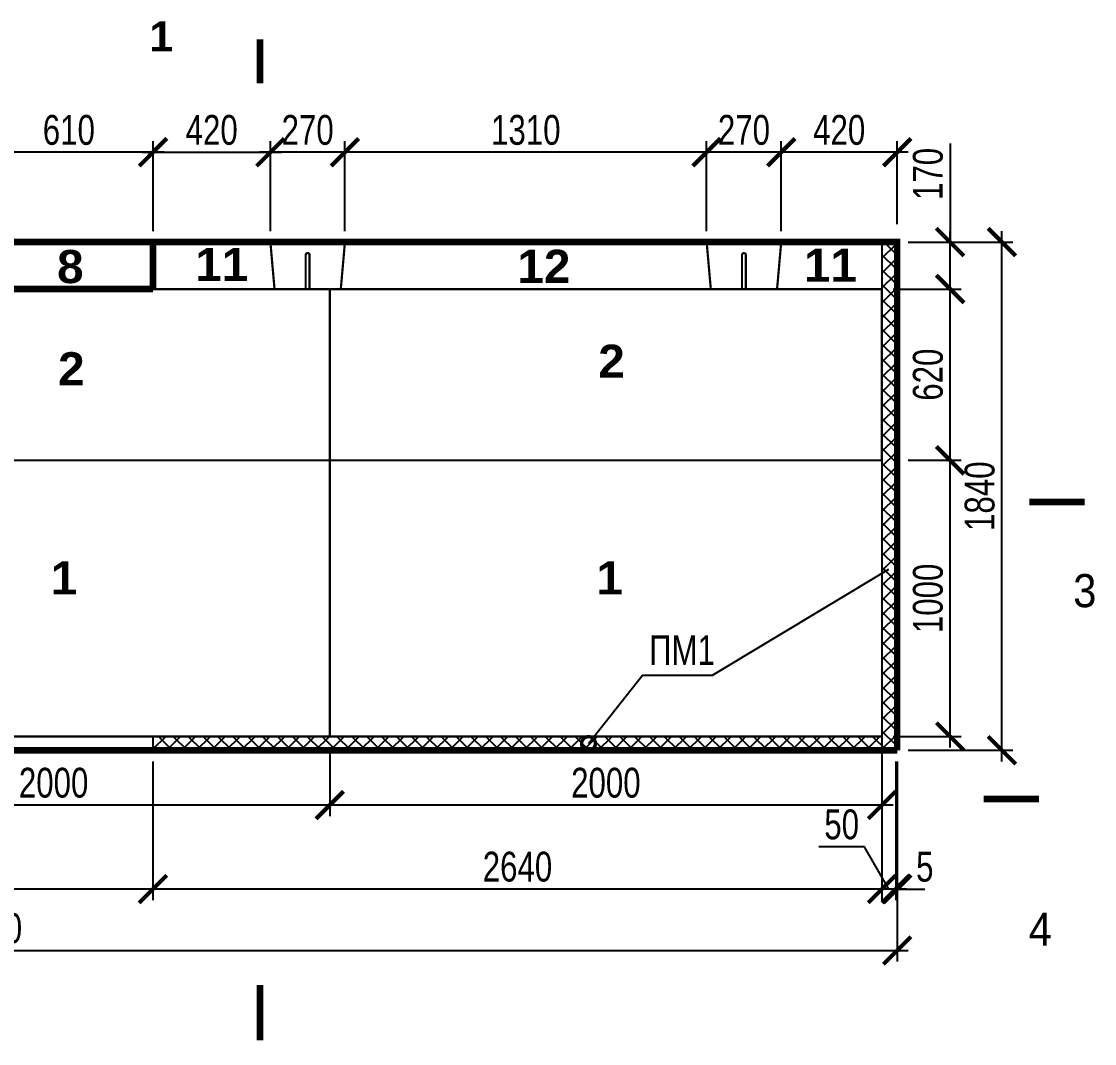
# Model space of a CAD drawing. Header units: millimetres. Extents: x 4512 to 6488, y 2531 to 2947.
# Drawn here: x 4941 to 5038.2, y 2837.9 to 2930.4 of the extents above; entities that cross this region are included whole.
import ezdxf

# ---------------------------------------------------------------- set-up
doc = ezdxf.new("R2010")
doc.units = ezdxf.units.MM
doc.linetypes.add('ACAD_ISO02W100', pattern=[15, 12, -3])
doc.layers.get('Defpoints').update_dxf_attribs({"color": 141})
for name, color, linetype in [('ЗД', 7, 'Continuous'), ('ИЗД', 7, 'Continuous'), ('изделие', 7, 'Continuous'), ('Опалу', 7, 'Continuous')]:
    doc.layers.add(name, color=color, linetype=linetype)
doc.layers.add('Текст', color=152, linetype='Continuous', lineweight=20)
doc.styles.add('Arial Black 0.9', font='ariblk.ttf', dxfattribs={"width": 0.9})
doc.styles.add('Ариал узк.', font='arial.ttf', dxfattribs={"width": 0.75})
doc.styles.add('Ариал узкий', font='arial.ttf', dxfattribs={"width": 0.75})
doc.dimstyles.new('1-40 бв', dxfattribs={"dimtxt": 2.7, "dimasz": 2.5, "dimexe": 1, "dimexo": 1, "dimtad": 1, "dimdec": 0, "dimlfac": 40, "dimtxsty": 'Ариал узк.', "dimblk": 'ARCHTICK', "dimcen": 0, "dimdle": 1, "dimclrt": 256, "dimadec": 0, "dimazin": 0, "dimtfac": 1, "dimtdec": 0, "dimtmove": 1, "dimatfit": 3, "dimldrblk": 'DOTSMALL', "dimfxl": 1, "dimarcsym": 0})

# ---------------------------------------------------------------- blocks, each defined once
blk = doc.blocks.new('_ARCHTICK')
at = {"color": 0, "linetype": 'ByBlock', "ltscale": 10, "const_width": 0.15}
blk.add_lwpolyline([(-0.5, -0.5), (0.5, 0.5)], dxfattribs=at)
blk = doc.blocks.new('_DotSmall')
at = {"color": 0, "linetype": 'ByBlock', "const_width": 0.5}
blk.add_lwpolyline([(-0.0625, 0, 1), (0.0625, 0, 1)], format="xyb", close=True, dxfattribs=at)
blk = doc.blocks.new('*D101')
at = {"color": 0, "lineweight": -2, "transparency": 16777216}
for p, q in [((4952.908, 2911.427), (4952.908, 2919.562)), ((4963.533, 2911.427), (4963.533, 2919.562)), ((4951.908, 2918.562), (4964.533, 2918.562))]:
    blk.add_line(p, q, dxfattribs=at)
at = {"layer": 'Defpoints', "color": 0, "transparency": 16777216}
for p in [(4963.533, 2918.562), (4952.908, 2910.427), (4963.533, 2910.427)]:
    blk.add_point(p, dxfattribs=at)
at = {"color": 0, "lineweight": -2, "transparency": 16777216, "xscale": 2.5, "yscale": 2.5, "zscale": 2.5, "rotation": 180}
blk.add_blockref('_ARCHTICK', (4952.908, 2918.562), dxfattribs=at)
at = {"color": 0, "lineweight": -2, "transparency": 16777216, "xscale": 2.5, "yscale": 2.5, "zscale": 2.5}
blk.add_blockref('_ARCHTICK', (4963.533, 2918.562), dxfattribs=at)
at = {"transparency": 16777216, "insert": (4958.221, 2920.566), "char_height": 2.7, "attachment_point": 5, "style": 'Ариал узк.'}
blk.add_mtext('420', dxfattribs=at)
blk = doc.blocks.new('*D102')
at = {"color": 0, "lineweight": -2, "transparency": 16777216}
for p, q in [((5009.783, 2911.427), (5009.783, 2919.562)), ((5020.283, 2912.052), (5020.283, 2919.562)), ((5021.283, 2918.562), (5008.783, 2918.562))]:
    blk.add_line(p, q, dxfattribs=at)
at = {"layer": 'Defpoints', "color": 0, "transparency": 16777216}
for p in [(5009.783, 2918.562), (5020.283, 2911.052), (5009.783, 2910.427)]:
    blk.add_point(p, dxfattribs=at)
at = {"color": 0, "lineweight": -2, "transparency": 16777216, "xscale": 2.5, "yscale": 2.5, "zscale": 2.5, "rotation": 180}
blk.add_blockref('_ARCHTICK', (5009.783, 2918.562), dxfattribs=at)
at = {"color": 0, "lineweight": -2, "transparency": 16777216, "xscale": 2.5, "yscale": 2.5, "zscale": 2.5}
blk.add_blockref('_ARCHTICK', (5020.283, 2918.562), dxfattribs=at)
at = {"transparency": 16777216, "insert": (5015.033, 2920.566), "char_height": 2.7, "attachment_point": 5, "style": 'Ариал узк.'}
blk.add_mtext('420', dxfattribs=at)
blk = doc.blocks.new('*D104')
at = {"color": 0, "lineweight": -2, "transparency": 16777216}
for p, q in [((4970.283, 2911.427), (4970.283, 2919.562)), ((5003.033, 2911.427), (5003.033, 2919.562)), ((5004.033, 2918.562), (4969.283, 2918.562))]:
    blk.add_line(p, q, dxfattribs=at)
at = {"layer": 'Defpoints', "color": 0, "transparency": 16777216}
for p in [(4970.283, 2918.562), (4970.283, 2910.427), (5003.033, 2910.427)]:
    blk.add_point(p, dxfattribs=at)
at = {"color": 0, "lineweight": -2, "transparency": 16777216, "xscale": 2.5, "yscale": 2.5, "zscale": 2.5, "rotation": 180}
blk.add_blockref('_ARCHTICK', (4970.283, 2918.562), dxfattribs=at)
at = {"color": 0, "lineweight": -2, "transparency": 16777216, "xscale": 2.5, "yscale": 2.5, "zscale": 2.5}
blk.add_blockref('_ARCHTICK', (5003.033, 2918.562), dxfattribs=at)
at = {"transparency": 16777216, "insert": (4986.658, 2920.567), "char_height": 2.7, "attachment_point": 5, "style": 'Ариал узк.'}
blk.add_mtext('1310', dxfattribs=at)
blk = doc.blocks.new('*D83')
at = {"layer": 'Defpoints', "color": 0, "ltscale": 0.2, "transparency": 16777216}
for p in [(4937.664, 2918.562), (4937.664, 2910.427), (4952.908, 2910.427)]:
    blk.add_point(p, dxfattribs=at)
at = {"layer": 'изделие', "color": 0, "lineweight": -2, "ltscale": 0.2, "transparency": 16777216}
for p, q in [((4937.664, 2911.427), (4937.664, 2919.562)), ((4952.908, 2911.427), (4952.908, 2919.562)), ((4953.908, 2918.562), (4936.664, 2918.562))]:
    blk.add_line(p, q, dxfattribs=at)
at = {"layer": 'изделие', "color": 0, "lineweight": -2, "ltscale": 0.2, "transparency": 16777216, "xscale": 2.5, "yscale": 2.5, "zscale": 2.5, "rotation": 180}
blk.add_blockref('_ARCHTICK', (4937.664, 2918.562), dxfattribs=at)
at = {"layer": 'изделие', "color": 0, "lineweight": -2, "ltscale": 0.2, "transparency": 16777216, "xscale": 2.5, "yscale": 2.5, "zscale": 2.5}
blk.add_blockref('_ARCHTICK', (4952.908, 2918.562), dxfattribs=at)
at = {"layer": 'изделие', "ltscale": 0.2, "transparency": 16777216, "insert": (4945.286, 2920.566), "char_height": 2.7, "attachment_point": 5, "style": 'Ариал узк.'}
blk.add_mtext('610', dxfattribs=at)
blk = doc.blocks.new('*D84')
at = {"layer": 'Defpoints', "color": 0, "ltscale": 0.2, "transparency": 16777216}
for p in [(4952.9, 2864.427), (5018.908, 2864.427), (4952.9, 2851.871)]:
    blk.add_point(p, dxfattribs=at)
at = {"layer": 'изделие', "color": 0, "lineweight": -2, "ltscale": 0.2, "transparency": 16777216}
for p, q in [((4952.9, 2863.427), (4952.9, 2850.871)), ((5018.908, 2863.427), (5018.908, 2850.871)), ((5019.908, 2851.871), (4951.9, 2851.871))]:
    blk.add_line(p, q, dxfattribs=at)
at = {"layer": 'изделие', "color": 0, "lineweight": -2, "ltscale": 0.2, "transparency": 16777216, "xscale": 2.5, "yscale": 2.5, "zscale": 2.5, "rotation": 180}
blk.add_blockref('_ARCHTICK', (4952.9, 2851.871), dxfattribs=at)
at = {"layer": 'изделие', "color": 0, "lineweight": -2, "ltscale": 0.2, "transparency": 16777216, "xscale": 2.5, "yscale": 2.5, "zscale": 2.5}
blk.add_blockref('_ARCHTICK', (5018.908, 2851.871), dxfattribs=at)
at = {"layer": 'изделие', "ltscale": 0.2, "transparency": 16777216, "insert": (4985.904, 2853.875), "char_height": 2.7, "attachment_point": 5, "style": 'Ариал узк.'}
blk.add_mtext('2640', dxfattribs=at)
blk = doc.blocks.new('*D85')
at = {"color": 0, "lineweight": -2, "transparency": 16777216}
for p, q in [((5029.765, 2863.427), (5029.765, 2911.427)), ((5021.283, 2910.427), (5030.765, 2910.427)), ((5021.283, 2864.427), (5030.765, 2864.427))]:
    blk.add_line(p, q, dxfattribs=at)
at = {"layer": 'Defpoints', "color": 0, "transparency": 16777216}
for p in [(5020.283, 2910.427), (5029.765, 2910.427), (5020.283, 2864.427)]:
    blk.add_point(p, dxfattribs=at)
at = {"color": 0, "lineweight": -2, "transparency": 16777216, "xscale": 2.5, "yscale": 2.5, "zscale": 2.5}
for p, rotation in [((5029.765, 2910.427), 90), ((5029.765, 2864.427), 270)]:
    blk.add_blockref('_ARCHTICK', p, dxfattribs=dict(at, rotation=rotation))
at = {"transparency": 16777216, "insert": (5027.761, 2887.427), "char_height": 2.7, "attachment_point": 5, "rotation": 90, "style": 'Ариал узк.'}
blk.add_mtext('1840', dxfattribs=at)
blk = doc.blocks.new('*D86')
at = {"layer": 'Defpoints', "color": 0, "ltscale": 100, "transparency": 16777216}
for p in [(4869.389, 2864.427), (4952.9, 2859.471), (4869.389, 2851.871)]:
    blk.add_point(p, dxfattribs=at)
at = {"layer": 'ИЗД', "color": 0, "lineweight": -2, "ltscale": 100, "transparency": 16777216}
for p, q in [((4869.389, 2863.427), (4869.389, 2850.871)), ((4952.9, 2858.471), (4952.9, 2850.871)), ((4953.9, 2851.871), (4868.389, 2851.871))]:
    blk.add_line(p, q, dxfattribs=at)
at = {"layer": 'ИЗД', "color": 0, "lineweight": -2, "ltscale": 100, "transparency": 16777216, "xscale": 2.5, "yscale": 2.5, "zscale": 2.5, "rotation": 180}
blk.add_blockref('_ARCHTICK', (4869.389, 2851.871), dxfattribs=at)
at = {"layer": 'ИЗД', "color": 0, "lineweight": -2, "ltscale": 100, "transparency": 16777216, "xscale": 2.5, "yscale": 2.5, "zscale": 2.5}
blk.add_blockref('_ARCHTICK', (4952.9, 2851.871), dxfattribs=at)
at = {"layer": 'ИЗД', "ltscale": 100, "transparency": 16777216, "insert": (4911.144, 2853.876), "char_height": 2.7, "attachment_point": 5, "style": 'Ариал узк.'}
blk.add_mtext('3340', dxfattribs=at)
blk = doc.blocks.new('*D88')
at = {"layer": 'Defpoints', "color": 0, "ltscale": 100, "transparency": 16777216}
for p in [(4855.539, 2856.891), (5020.283, 2856.891), (5020.283, 2846.302)]:
    blk.add_point(p, dxfattribs=at)
at = {"layer": 'ИЗД', "color": 0, "lineweight": -2, "ltscale": 100, "transparency": 16777216}
for p, q in [((4855.539, 2855.891), (4855.539, 2845.302)), ((5020.283, 2855.891), (5020.283, 2845.302)), ((4854.539, 2846.302), (5021.283, 2846.302))]:
    blk.add_line(p, q, dxfattribs=at)
at = {"layer": 'ИЗД', "color": 0, "lineweight": -2, "ltscale": 100, "transparency": 16777216, "xscale": 2.5, "yscale": 2.5, "zscale": 2.5, "rotation": 180}
blk.add_blockref('_ARCHTICK', (4855.539, 2846.302), dxfattribs=at)
at = {"layer": 'ИЗД', "color": 0, "lineweight": -2, "ltscale": 100, "transparency": 16777216, "xscale": 2.5, "yscale": 2.5, "zscale": 2.5}
blk.add_blockref('_ARCHTICK', (5020.283, 2846.302), dxfattribs=at)
at = {"layer": 'ИЗД', "ltscale": 100, "transparency": 16777216, "insert": (4937.911, 2848.306), "char_height": 2.7, "attachment_point": 5, "style": 'Ариал узк.'}
blk.add_mtext('6590', dxfattribs=at)
blk = doc.blocks.new('*D106')
at = {"color": 0, "lineweight": -2, "transparency": 16777216}
for p, q in [((5018.908, 2863.427), (5018.908, 2850.871)), ((5020.158, 2863.427), (5020.158, 2850.871)), ((5017.33, 2855.699), (5013.186, 2855.699)), ((5019.533, 2851.871), (5017.33, 2855.699)), ((5021.158, 2851.871), (5017.908, 2851.871))]:
    blk.add_line(p, q, dxfattribs=at)
at = {"layer": 'Defpoints', "color": 0, "transparency": 16777216}
for p in [(5018.908, 2864.427), (5020.158, 2864.427), (5018.908, 2851.871)]:
    blk.add_point(p, dxfattribs=at)
at = {"color": 0, "lineweight": -2, "transparency": 16777216, "xscale": 2.5, "yscale": 2.5, "zscale": 2.5, "rotation": 180}
blk.add_blockref('_ARCHTICK', (5018.908, 2851.871), dxfattribs=at)
at = {"color": 0, "lineweight": -2, "transparency": 16777216, "xscale": 2.5, "yscale": 2.5, "zscale": 2.5}
blk.add_blockref('_ARCHTICK', (5020.158, 2851.871), dxfattribs=at)
at = {"transparency": 16777216, "insert": (5015.258, 2857.703), "char_height": 2.7, "attachment_point": 5, "style": 'Ариал узк.'}
blk.add_mtext('50', dxfattribs=at)
blk = doc.blocks.new('*D90')
at = {"color": 0, "lineweight": -2, "transparency": 16777216}
for p, q in [((5020.158, 2863.427), (5020.158, 2850.871)), ((5020.283, 2863.427), (5020.283, 2850.871)), ((5020.158, 2851.871), (5017.658, 2851.871)), ((5020.283, 2851.871), (5020.158, 2851.871)), ((5020.283, 2851.871), (5022.783, 2851.871))]:
    blk.add_line(p, q, dxfattribs=at)
at = {"layer": 'Defpoints', "color": 0, "transparency": 16777216}
for p in [(5020.158, 2864.427), (5020.283, 2864.427), (5020.158, 2851.871)]:
    blk.add_point(p, dxfattribs=at)
at = {"color": 0, "lineweight": -2, "transparency": 16777216, "xscale": 2.5, "yscale": 2.5, "zscale": 2.5}
blk.add_blockref('_ARCHTICK', (5020.158, 2851.871), dxfattribs=at)
at = {"color": 0, "lineweight": -2, "transparency": 16777216, "xscale": 2.5, "yscale": 2.5, "zscale": 2.5, "rotation": 180}
blk.add_blockref('_ARCHTICK', (5020.283, 2851.871), dxfattribs=at)
at = {"transparency": 16777216, "insert": (5022.783, 2853.87), "char_height": 2.7, "attachment_point": 5, "style": 'Ариал узк.'}
blk.add_mtext('5', dxfattribs=at)
blk = doc.blocks.new('*D108')
at = {"color": 0, "lineweight": -2, "transparency": 16777216}
for p, q in [((5025.078, 2864.677), (5025.078, 2891.677)), ((5021.283, 2890.677), (5026.078, 2890.677)), ((5019.908, 2865.677), (5026.078, 2865.677))]:
    blk.add_line(p, q, dxfattribs=at)
at = {"layer": 'Defpoints', "color": 0, "transparency": 16777216}
for p in [(5020.283, 2890.677), (5025.078, 2890.677), (5018.908, 2865.677)]:
    blk.add_point(p, dxfattribs=at)
at = {"color": 0, "lineweight": -2, "transparency": 16777216, "xscale": 2.5, "yscale": 2.5, "zscale": 2.5}
for p, rotation in [((5025.078, 2890.677), 90), ((5025.078, 2865.677), 270)]:
    blk.add_blockref('_ARCHTICK', p, dxfattribs=dict(at, rotation=rotation))
at = {"transparency": 16777216, "insert": (5023.075, 2878.177), "char_height": 2.7, "attachment_point": 5, "rotation": 90, "style": 'Ариал узк.'}
blk.add_mtext('1000', dxfattribs=at)
blk = doc.blocks.new('*D109')
at = {"color": 0, "lineweight": -2, "transparency": 16777216}
for p, q in [((5025.078, 2889.677), (5025.078, 2907.177)), ((5019.908, 2906.177), (5026.078, 2906.177)), ((5021.283, 2890.677), (5026.078, 2890.677))]:
    blk.add_line(p, q, dxfattribs=at)
at = {"layer": 'Defpoints', "color": 0, "transparency": 16777216}
for p in [(5018.908, 2906.177), (5025.078, 2906.177), (5020.283, 2890.677)]:
    blk.add_point(p, dxfattribs=at)
at = {"color": 0, "lineweight": -2, "transparency": 16777216, "xscale": 2.5, "yscale": 2.5, "zscale": 2.5}
for p, rotation in [((5025.078, 2906.177), 90), ((5025.078, 2890.677), 270)]:
    blk.add_blockref('_ARCHTICK', p, dxfattribs=dict(at, rotation=rotation))
at = {"transparency": 16777216, "insert": (5023.075, 2898.427), "char_height": 2.7, "attachment_point": 5, "rotation": 90, "style": 'Ариал узк.'}
blk.add_mtext('620', dxfattribs=at)
blk = doc.blocks.new('*D92')
at = {"color": 0, "lineweight": -2, "transparency": 16777216}
for p, q in [((5025.078, 2919.359), (5025.078, 2910.427)), ((5025.078, 2905.177), (5025.078, 2911.427)), ((5021.283, 2910.427), (5026.078, 2910.427)), ((5021.283, 2906.177), (5026.078, 2906.177))]:
    blk.add_line(p, q, dxfattribs=at)
at = {"layer": 'Defpoints', "color": 0, "transparency": 16777216}
for p in [(5020.283, 2910.427), (5025.078, 2910.427), (5020.283, 2906.177)]:
    blk.add_point(p, dxfattribs=at)
at = {"color": 0, "lineweight": -2, "transparency": 16777216, "xscale": 2.5, "yscale": 2.5, "zscale": 2.5}
for p, rotation in [((5025.078, 2910.427), 90), ((5025.078, 2906.177), 270)]:
    blk.add_blockref('_ARCHTICK', p, dxfattribs=dict(at, rotation=rotation))
at = {"transparency": 16777216, "insert": (5023.075, 2916.596), "char_height": 2.7, "attachment_point": 5, "rotation": 90, "style": 'Ариал узк.'}
blk.add_mtext('170', dxfattribs=at)
blk = doc.blocks.new('*D93')
at = {"color": 0, "lineweight": -2, "transparency": 16777216}
for p, q in [((5003.033, 2911.427), (5003.033, 2919.562)), ((5009.783, 2911.427), (5009.783, 2919.562)), ((5010.783, 2918.562), (5002.033, 2918.562))]:
    blk.add_line(p, q, dxfattribs=at)
at = {"layer": 'Defpoints', "color": 0, "transparency": 16777216}
for p in [(5003.033, 2918.562), (5003.033, 2910.427), (5009.783, 2910.427)]:
    blk.add_point(p, dxfattribs=at)
at = {"color": 0, "lineweight": -2, "transparency": 16777216, "xscale": 2.5, "yscale": 2.5, "zscale": 2.5, "rotation": 180}
blk.add_blockref('_ARCHTICK', (5003.033, 2918.562), dxfattribs=at)
at = {"color": 0, "lineweight": -2, "transparency": 16777216, "xscale": 2.5, "yscale": 2.5, "zscale": 2.5}
blk.add_blockref('_ARCHTICK', (5009.783, 2918.562), dxfattribs=at)
at = {"transparency": 16777216, "insert": (5006.408, 2920.566), "char_height": 2.7, "attachment_point": 5, "style": 'Ариал узк.'}
blk.add_mtext('270', dxfattribs=at)
blk = doc.blocks.new('*D94')
at = {"color": 0, "lineweight": -2, "transparency": 16777216}
for p, q in [((4963.533, 2911.427), (4963.533, 2919.562)), ((4970.283, 2911.427), (4970.283, 2919.562)), ((4971.283, 2918.562), (4962.533, 2918.562))]:
    blk.add_line(p, q, dxfattribs=at)
at = {"layer": 'Defpoints', "color": 0, "transparency": 16777216}
for p in [(4963.533, 2918.562), (4963.533, 2910.427), (4970.283, 2910.427)]:
    blk.add_point(p, dxfattribs=at)
at = {"color": 0, "lineweight": -2, "transparency": 16777216, "xscale": 2.5, "yscale": 2.5, "zscale": 2.5, "rotation": 180}
blk.add_blockref('_ARCHTICK', (4963.533, 2918.562), dxfattribs=at)
at = {"color": 0, "lineweight": -2, "transparency": 16777216, "xscale": 2.5, "yscale": 2.5, "zscale": 2.5}
blk.add_blockref('_ARCHTICK', (4970.283, 2918.562), dxfattribs=at)
at = {"transparency": 16777216, "insert": (4966.908, 2920.566), "char_height": 2.7, "attachment_point": 5, "style": 'Ариал узк.'}
blk.add_mtext('270', dxfattribs=at)
blk = doc.blocks.new('*D115')
at = {"color": 0, "lineweight": -2, "transparency": 16777216}
for p, q in [((4968.908, 2864.677), (4968.908, 2858.471)), ((5018.908, 2864.677), (5018.908, 2858.471)), ((5019.908, 2859.471), (4967.908, 2859.471))]:
    blk.add_line(p, q, dxfattribs=at)
at = {"layer": 'Defpoints', "color": 0, "transparency": 16777216}
for p in [(4968.908, 2865.677), (5018.908, 2865.677), (4968.908, 2859.471)]:
    blk.add_point(p, dxfattribs=at)
at = {"color": 0, "lineweight": -2, "transparency": 16777216, "xscale": 2.5, "yscale": 2.5, "zscale": 2.5, "rotation": 180}
blk.add_blockref('_ARCHTICK', (4968.908, 2859.471), dxfattribs=at)
at = {"color": 0, "lineweight": -2, "transparency": 16777216, "xscale": 2.5, "yscale": 2.5, "zscale": 2.5}
blk.add_blockref('_ARCHTICK', (5018.908, 2859.471), dxfattribs=at)
at = {"transparency": 16777216, "insert": (4993.908, 2861.475), "char_height": 2.7, "attachment_point": 5, "style": 'Ариал узк.'}
blk.add_mtext('2000', dxfattribs=at)
blk = doc.blocks.new('*D99')
at = {"color": 0, "lineweight": -2, "transparency": 16777216}
for p, q in [((4918.908, 2863.427), (4918.908, 2858.471)), ((4968.908, 2863.427), (4968.908, 2858.471)), ((4969.908, 2859.471), (4917.908, 2859.471))]:
    blk.add_line(p, q, dxfattribs=at)
at = {"layer": 'Defpoints', "color": 0, "transparency": 16777216}
for p in [(4918.908, 2864.427), (4968.908, 2864.427), (4918.908, 2859.471)]:
    blk.add_point(p, dxfattribs=at)
at = {"color": 0, "lineweight": -2, "transparency": 16777216, "xscale": 2.5, "yscale": 2.5, "zscale": 2.5, "rotation": 180}
blk.add_blockref('_ARCHTICK', (4918.908, 2859.471), dxfattribs=at)
at = {"color": 0, "lineweight": -2, "transparency": 16777216, "xscale": 2.5, "yscale": 2.5, "zscale": 2.5}
blk.add_blockref('_ARCHTICK', (4968.908, 2859.471), dxfattribs=at)
at = {"transparency": 16777216, "insert": (4943.908, 2861.475), "char_height": 2.7, "attachment_point": 5, "style": 'Ариал узк.'}
blk.add_mtext('2000', dxfattribs=at)

msp = doc.modelspace()

# ---------------------------------------------------------------- hatches: boundary and pattern name
h = msp.add_hatch()
h.set_pattern_fill('ANSI37', color=256, scale=0.3)
h.set_pattern_definition([(45, (-20289.0982, 8159.881), (-0.67351921, 0.67351921), []), (135, (-20289.0982, 8159.881), (-0.67351921, -0.67351921), [])])
h.paths.add_polyline_path([(4856.914, 2865.677), (4869.389, 2865.677), (4869.389, 2864.427), (4856.914, 2864.427)])
h.paths.add_polyline_path([(4952.9, 2865.677), (5018.908, 2865.677), (5018.908, 2864.427), (4952.9, 2864.427)])
edge = h.paths.add_edge_path()
edge.add_line((5020.158, 2910.427), (5018.908, 2910.427))
edge.add_line((5018.908, 2910.427), (5018.908, 2863.327))
edge.add_line((5018.908, 2863.327), (5019.633, 2863.327))
edge.add_arc((5019.633, 2863.177), 0.15, 0, 90, ccw=False)
edge.add_arc((5019.633, 2863.177), 0.15, -270, 0, ccw=False)
edge.add_line((5019.633, 2863.327), (5018.908, 2863.327))
edge.add_line((5018.908, 2863.327), (5018.908, 2864.427))
edge.add_line((5018.908, 2864.427), (5020.158, 2864.427))
edge.add_line((5020.158, 2864.427), (5020.158, 2910.427))

# ---------------------------------------------------------------- linework, layer by layer
for p, q in [((4952.908, 2906.177), (5018.908, 2906.177)), ((5003.574, 2871.224), (5019.523, 2880.82))]:
    msp.add_line(p, q)
for points, const_width in [([(4962.596, 2924.785), (4962.596, 2928.785)], 0.6), ([(4855.539, 2910.427), (5020.283, 2910.427), (5020.283, 2864.427)], 0.6), ([(4952.908, 2906.177), (4952.908, 2910.427)], 0.6), ([(5018.908, 2910.427), (5018.908, 2903.827)], 0.2), ([(5018.908, 2903.827), (5018.908, 2892.177)], 0.2), ([(5018.908, 2892.177), (5018.908, 2866.777)], 0.2), ([(5037.26, 2886.915), (5032.26, 2886.915)], 0.6), ([(5018.908, 2866.777), (5018.908, 2864.427)], 0.2), ([(4952.9, 2865.677), (4865.4, 2865.677)], 0.2), ([(5018.908, 2864.427), (5018.908, 2865.677), (4952.9, 2865.677), (4952.9, 2864.427)], 0.2), ([(5033.108, 2860.018), (5028.108, 2860.018)], 0.6), ([(4962.596, 2843.184), (4962.596, 2838.184)], 0.6)]:
    msp.add_lwpolyline(points, dxfattribs=dict(const_width=const_width))
for points in [[(4962.596, 2926.654, 0, 1.1, 0), (4957.596, 2926.654, 0, 0, 0), (4952.596, 2926.654, 0, 0, 0)], [(4856.914, 2906.177, 0.6, 0.6, 0), (4952.908, 2906.177, 0.6, 0.6, 0)], [(5034.76, 2886.893, 0, 1.1, 0), (5034.76, 2881.893, 0, 0, 0), (5034.76, 2876.893, 0, 0, 0)], [(5030.608, 2859.996, 0, 1.1, 0), (5030.608, 2854.996, 0, 0, 0), (5030.608, 2846.246, 0, 0, 0)], [(4962.596, 2839.861, 0, 1.1, 0), (4957.596, 2839.861, 0, 0, 0), (4952.596, 2839.861, 0, 0, 0)]]:
    msp.add_lwpolyline(points, format="xyseb")
at = {"ltscale": 100, "const_width": 0.6}
msp.add_lwpolyline([(4855.539, 2910.472), (4855.539, 2910.524), (4855.539, 2910.615), (4855.539, 2910.433), (4855.539, 2910.052), (4855.539, 2864.427), (4855.789, 2864.427), (5020.283, 2864.427)], dxfattribs=at)
msp.add_lwpolyline([(5020.158, 2864.427), (5020.158, 2910.427)])
at = {"layer": 'ЗД', "color": 7, "linetype": 'ACAD_ISO02W100', "ltscale": 0.09, "const_width": 0.2}
for points in [[(4963.533, 2910.427), (4963.908, 2906.177)], [(4970.283, 2910.427), (4969.908, 2906.177)], [(5003.033, 2910.427), (5003.408, 2906.177)], [(5009.783, 2910.427), (5009.408, 2906.177)], [(4969.908, 2906.177), (4963.908, 2906.177)], [(5009.408, 2906.177), (5003.408, 2906.177)]]:
    msp.add_lwpolyline(points, dxfattribs=at)
for points in [[(4967.083, 2906.177), (4967.083, 2909.252, 0.414214), (4966.908, 2909.427, 0.414214), (4966.733, 2909.252), (4966.733, 2906.177)], [(5006.583, 2906.177), (5006.583, 2909.252, 0.414214), (5006.408, 2909.427, 0.414214), (5006.233, 2909.252), (5006.233, 2906.177)]]:
    msp.add_lwpolyline(points, format="xyb", dxfattribs=at)
at = {"layer": 'Опалу', "color": 7}
for points in [[(4968.908, 2906.177), (4918.908, 2906.177), (4918.908, 2890.677), (4968.908, 2890.677)], [(4918.908, 2890.677), (4968.908, 2890.677), (4968.908, 2865.677), (4918.908, 2865.677)]]:
    msp.add_lwpolyline(points, close=True, dxfattribs=at)
at = {"layer": 'Опалу'}
for points in [[(5018.908, 2906.177), (4968.908, 2906.177), (4968.908, 2890.677), (5018.908, 2890.677)], [(4968.908, 2890.677), (5018.908, 2890.677), (5018.908, 2865.677), (4968.908, 2865.677)]]:
    msp.add_lwpolyline(points, close=True, dxfattribs=at)

# ---------------------------------------------------------------- texts
at = {"width": 0.9}
for s, height, style, p in [('1', 2.7, 'Arial Black 0.9', (4952.575, 2927.698)), ('3', 3, 'Ариал узкий', (5036.219, 2877.378)), ('4', 3, 'Ариал узкий', (5032.19, 2846.731))]:
    msp.add_text(s, height=height, dxfattribs=dict(at, style=style)).set_placement(p)
at = {"color": 7, "style": 'Ариал узк.', "width": 0.75}
msp.add_text('ПМ1', height=2.7, dxfattribs=at).set_placement((4997.818, 2872.145))
at = {"layer": 'Текст', "color": 7, "style": 'Arial Black 0.9', "width": 0.9}
for s, p in [('11', (4956.73, 2906.899)), ('11', (5011.841, 2906.835)), ('8', (4944.22, 2906.715)), ('12', (4985.894, 2906.736)), ('2', (4993.22, 2898.144)), ('2', (4944.316, 2897.459)), ('1', (4943.651, 2878.534)), ('1', (4993.053, 2878.534))]:
    msp.add_text(s, height=3, dxfattribs=at).set_placement(p)

# ---------------------------------------------------------------- dimensions: what is measured, and where the dimension line sits
dim = msp.add_linear_dim(base=(4963.533, 2918.562), p1=(4952.908, 2910.427), p2=(4963.533, 2910.427), text='420', dimstyle='1-40 бв')
dim.commit()
dim.dimension.update_dxf_attribs({"geometry": '*D101', "text_midpoint": (4958.221, 2920.566)})
for base, p1, p2, picture, middle in [((4963.533, 2918.562), (4970.283, 2910.427), (4963.533, 2910.427), '*D94', (4966.908, 2920.566)), ((5003.033, 2918.562), (5009.783, 2910.427), (5003.033, 2910.427), '*D93', (5006.408, 2920.566)), ((4968.908, 2859.471), (5018.908, 2865.677), (4968.908, 2865.677), '*D115', (4993.908, 2861.475)), ((4918.908, 2859.471), (4968.908, 2864.427), (4918.908, 2864.427), '*D99', (4943.908, 2861.475))]:
    dim = msp.add_linear_dim(base=base, p1=p1, p2=p2, dimstyle='1-40 бв')
    dim.commit()
    dim.dimension.update_dxf_attribs({"geometry": picture, "text_midpoint": middle})
dim = msp.add_linear_dim(base=(4970.283, 2918.562), p1=(5003.033, 2910.427), p2=(4970.283, 2910.427), angle=180, dimstyle='1-40 бв', override={"dimarcsym": 2})
dim.commit()
dim.dimension.update_dxf_attribs({"geometry": '*D104', "text_midpoint": (4986.658, 2920.567)})
for base, p1, p2, angle, picture, middle in [((5009.783, 2918.562), (5020.283, 2911.052), (5009.783, 2910.427), 180, '*D102', (5015.033, 2920.566)), ((5029.765, 2910.427), (5020.283, 2864.427), (5020.283, 2910.427), 90, '*D85', (5027.761, 2887.427)), ((5025.078, 2906.177), (5020.283, 2890.677), (5018.908, 2906.177), 90, '*D109', (5023.075, 2898.427)), ((5025.078, 2890.677), (5018.908, 2865.677), (5020.283, 2890.677), 90, '*D108', (5023.075, 2878.177))]:
    dim = msp.add_linear_dim(base=base, p1=p1, p2=p2, angle=angle, dimstyle='1-40 бв')
    dim.commit()
    dim.dimension.update_dxf_attribs({"geometry": picture, "text_midpoint": middle})
dim = msp.add_linear_dim(base=(5025.078, 2910.427), p1=(5020.283, 2906.177), p2=(5020.283, 2910.427), angle=90, dimstyle='1-40 бв')
dim.commit()
dim.dimension.update_dxf_attribs({"geometry": '*D92', "text_midpoint": (5024.721, 2916.596), "dimtype": 160})
for base, p1, p2, picture, middle in [((5018.908, 2851.871), (5020.158, 2864.427), (5018.908, 2864.427), '*D106', (5016.705, 2855.699)), ((5020.158, 2851.871), (5020.283, 2864.427), (5020.158, 2864.427), '*D90', (5022.783, 2851.871))]:
    dim = msp.add_linear_dim(base=base, p1=p1, p2=p2, dimstyle='1-40 бв')
    dim.commit()
    dim.dimension.update_dxf_attribs({"geometry": picture, "text_midpoint": middle, "dimtype": 160})
at = {"layer": 'ИЗД', "ltscale": 100}
for base, p1, p2, picture, middle in [((4869.389, 2851.871), (4952.9, 2859.471), (4869.389, 2864.427), '*D86', (4911.144, 2853.876)), ((5020.283, 2846.302), (4855.539, 2856.891), (5020.283, 2856.891), '*D88', (4937.911, 2848.306))]:
    dim = msp.add_linear_dim(base=base, p1=p1, p2=p2, dimstyle='1-40 бв', dxfattribs=at)
    dim.commit()
    dim.dimension.update_dxf_attribs({"geometry": picture, "text_midpoint": middle})
at = {"layer": 'изделие', "ltscale": 0.2}
for base, p1, p2, picture, middle in [((4937.664, 2918.562), (4952.908, 2910.427), (4937.664, 2910.427), '*D83', (4945.286, 2920.566)), ((4952.9, 2851.871), (5018.908, 2864.427), (4952.9, 2864.427), '*D84', (4985.904, 2853.875))]:
    dim = msp.add_linear_dim(base=base, p1=p1, p2=p2, angle=180, dimstyle='1-40 бв', dxfattribs=at)
    dim.commit()
    dim.dimension.update_dxf_attribs({"geometry": picture, "text_midpoint": middle})

# ---------------------------------------------------------------- leaders
at = {"color": 7}
msp.add_leader([(4992.333, 2865.036), (4997.214, 2871.224), (5003.574, 2871.224)], dimstyle='1-40 бв', override={"dimgap": 0.625, "dimtad": 0}, dxfattribs=at)

doc.saveas('drawing.dxf')
